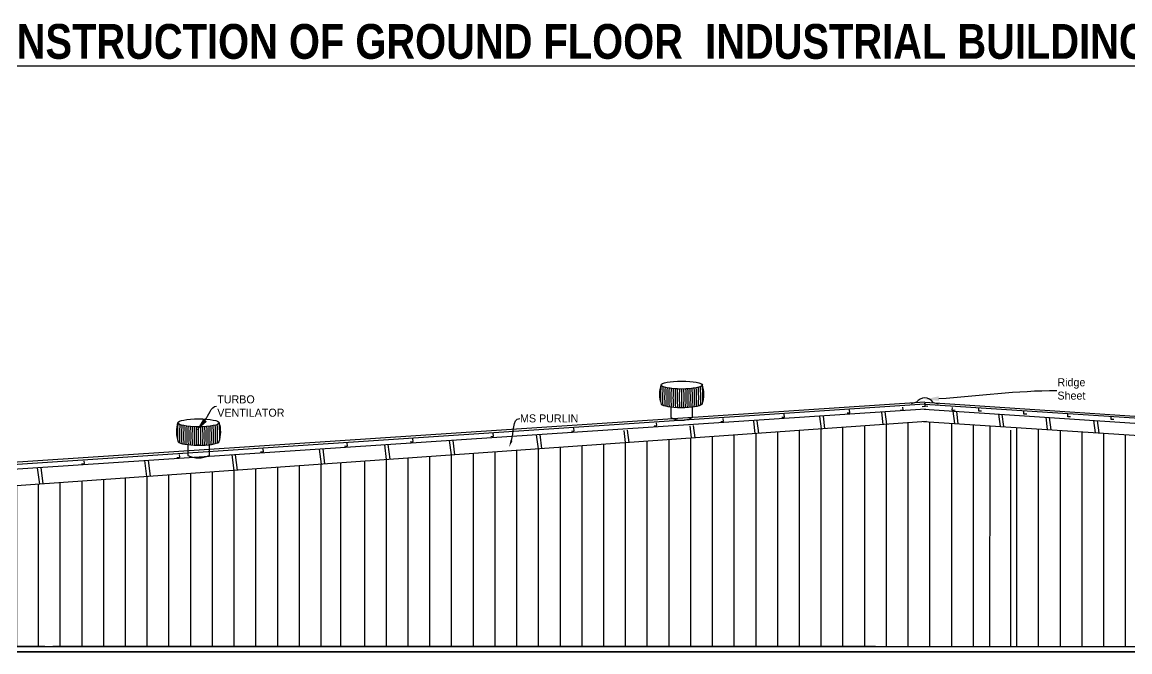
# Model space of a CAD drawing. Header units: metres. Extents: x 1422408 to 2267706, y 3009 to 80428.
# Drawn here: x 2267385.27 to 2267417.11, y 3140.32 to 3158.41 of the extents above; entities that cross this region are included whole.
import ezdxf
from ezdxf import colors
from ezdxf.entities.mleader import LeaderData, LeaderLine
from ezdxf.math import Vec2, Vec3

# ---------------------------------------------------------------- set-up
doc = ezdxf.new("R2010")
doc.units = ezdxf.units.M
doc.header["$LTSCALE"] = 3.5
doc.header["$MEASUREMENT"] = 0
doc.layers.get('0').update_dxf_attribs({"linetype": 'CONTINUOUS'})
doc.layers.add('Soolagiri', color=6, linetype='CONTINUOUS')
doc.layers.add('walls', color=41, linetype='CONTINUOUS')
doc.styles.add('site master', font='swissc.ttf', dxfattribs={"height": 0.8})
doc.styles.add('sunahari', font='framd.ttf', dxfattribs={"height": 0.3})

# ---------------------------------------------------------------- blocks, each defined once
blk = doc.blocks.new('A$C592862AF')
at = {"layer": 'Soolagiri', "ltscale": 0.1}
for p, q in [((0.531, 0.215), (0.531, 0.658)), ((0.274, 0.24), (0.274, -0.027)), ((0.783, 0.24), (0.783, -0.027))]:
    blk.add_line(p, q, dxfattribs=at)
for centre, radius, start, end in [((0.685, 0.533), 0.685, 160.2029, 200.1397), ((3.699, 0.447), 3.676, 175.2224, 181.4913), ((3.699, 0.447), 3.626, 175.8022, 182.7483), ((3.699, 0.447), 3.576, 175.9967, 183.0655), ((3.699, 0.447), 3.526, 176.1188, 183.2978), ((3.699, 0.447), 3.476, 176.1997, 183.4872), ((3.699, 0.447), 3.426, 176.2511, 183.3433), ((3.699, 0.447), 3.376, 176.2785, 183.7869), ((3.699, 0.447), 3.326, 176.2852, 183.9075), ((3.699, 0.447), 3.276, 176.2725, 184.0117), ((3.699, 0.447), 3.226, 176.241, 184.1006), ((-2.637, 0.447), 3.226, 355.8986, 3.759), ((-2.637, 0.447), 3.276, 355.9866, 3.7276), ((-2.637, 0.447), 3.326, 356.09, 3.7149), ((-2.637, 0.447), 3.376, 356.2097, 3.7216), ((-2.637, 0.447), 3.426, 356.3475, 3.7491), ((-2.637, 0.447), 3.476, 356.507, 3.8005), ((-2.686, 0.436), 3.576, 356.9242, 4.0038), ((-2.637, 0.447), 3.576, 356.9242, 4.0038), ((-2.637, 0.447), 3.626, 357.235, 4.1985), ((0.378, 0.533), 0.685, 339.4087, 19.7971), ((-2.637, 0.447), 3.676, 358.5152, 4.7713), ((0.529, 0.463), 0.552, 242.5754, 297.4246)]:
    blk.add_arc(centre, radius, start, end, dxfattribs=at)
blk.add_ellipse((0.531, 0.752), major_axis=(-0.495, 0), ratio=0.191406, dxfattribs=at)
blk.add_ellipse((0.532, 0.31), major_axis=(-0.495, 0), ratio=0.191406, start_param=0.135875, end_param=2.951606, dxfattribs=at)
blk = doc.blocks.new('A$C3C6135CD')
at = {"layer": 'walls', "ltscale": 0.1, "xscale": 1.199999999998907, "yscale": 1.199999999998907, "zscale": 1.199999999998907}
blk.add_blockref('A$C592862AF', (-0.005, 0.098), dxfattribs=at)

msp = doc.modelspace()

# ---------------------------------------------------------------- hatches: boundary and pattern name
at = {"lineweight": -3}
h = msp.add_hatch(dxfattribs=at)
h.set_pattern_fill('ANSI31', scale=5, angle=45, style=0)
h.set_pattern_definition([(90, (2298106.9877, 18612.8175), (-0.625, 0), [])])
h.paths.add_polyline_path([(2267394.15428, 3145.73261), (2267366.05217, 3143.74473), (2267366.05217, 3140.47126), (2267394.21571, 3140.47126)])
h.paths.add_polyline_path([(2267402.76715, 3146.34186), (2267394.60026, 3145.76416), (2267394.65861, 3140.47126), (2267402.7957, 3140.47126)])
h.paths.add_polyline_path([(2267413.09106, 3146.81671), (2267411.21684, 3146.93922), (2267403.0683, 3146.36317), (2267403.0957, 3140.47126), (2267409.7957, 3140.47126), (2267413.0857, 3140.47126)])
h.paths.add_polyline_path([(2267423.09109, 3146.15999), (2267413.68078, 3146.77798), (2267413.6857, 3140.47126), (2267423.0557, 3140.47126)])
h.paths.add_polyline_path([(2267427.71202, 3145.85653), (2267423.67466, 3146.12167), (2267423.6557, 3140.47126), (2267427.6857, 3140.47126)])
h.paths.add_polyline_path([(2267456.33696, 3144.03384), (2267428.3141, 3145.81699), (2267428.2857, 3140.47126), (2267456.35184, 3140.47126)])

# ---------------------------------------------------------------- linework, layer by layer
at = {"color": 7}
for p, q in [((2267411.21684, 3147.49093), (2267365.25684, 3144.46204)), ((2267411.22077, 3147.44109), (2267365.25684, 3144.38074)), ((2267411.2129, 3147.44109), (2267457.17931, 3144.4122)), ((2267411.21684, 3147.49093), (2267457.17931, 3144.46204)), ((2267411.23259, 3147.29155), (2267365.49684, 3144.28038)), ((2267408.24381, 3146.72927), (2267408.19928, 3147.08313)), ((2267408.34371, 3146.73634), (2267408.29924, 3147.08971)), ((2267410.02239, 3146.85508), (2267409.97786, 3147.20894)), ((2267410.12229, 3146.86215), (2267410.07782, 3147.21552)), ((2267411.20109, 3147.29155), (2267456.93684, 3144.28058)), ((2267412.07664, 3146.88333, 2.09953), (2267412.03211, 3147.23719, 2.09953)), ((2267412.17778, 3146.87669, 2.09851), (2267412.13331, 3147.23006, 2.09851)), ((2267413.38661, 3146.7973, 4.62451), (2267413.34208, 3147.15116, 4.62451)), ((2267413.48775, 3146.79066, 4.62348), (2267413.44328, 3147.14403, 4.62348)), ((2267414.74393, 3146.70816, 7.46078), (2267414.6994, 3147.06202, 7.46078)), ((2267414.84507, 3146.70152, 7.45976), (2267414.8006, 3147.0549, 7.45976)), ((2267411.26015, 3146.94264), (2267366.05217, 3143.74473)), ((2267404.51313, 3146.46537), (2267404.4686, 3146.81923)), ((2267404.61303, 3146.47244), (2267404.56856, 3146.82581)), ((2267406.34226, 3146.59476), (2267406.29773, 3146.94862)), ((2267406.44216, 3146.60183), (2267406.39769, 3146.9552)), ((2267411.17352, 3146.94264), (2267456.35184, 3143.9757, 94.40535)), ((2267416.12219, 3146.61765, 10.34081), (2267416.07766, 3146.97151, 10.34081)), ((2267416.22333, 3146.61101, 10.33979), (2267416.17886, 3146.96438, 10.33979)), ((2267397.60699, 3145.97685), (2267397.55487, 3146.39103)), ((2267397.70689, 3145.98391), (2267397.65484, 3146.39761)), ((2267400.10545, 3146.15358), (2267400.05486, 3146.55563)), ((2267400.20535, 3146.16065), (2267400.15482, 3146.56221)), ((2267402.61369, 3146.33101), (2267402.56917, 3146.68487)), ((2267402.71359, 3146.33808), (2267402.66913, 3146.69145)), ((2267393.87168, 3145.71262), (2267393.81728, 3146.14496)), ((2267393.97158, 3145.71969), (2267393.91724, 3146.15154)), ((2267395.74364, 3145.84504), (2267395.69038, 3146.26828)), ((2267395.84353, 3145.8521), (2267395.79034, 3146.27486)), ((2267388.85202, 3145.35754), (2267388.79455, 3145.81427)), ((2267388.95192, 3145.36461), (2267388.89451, 3145.82085)), ((2267391.35923, 3145.53489), (2267391.30329, 3145.97944)), ((2267391.45913, 3145.54196), (2267391.40325, 3145.98602)), ((2267385.77119, 3145.13961), (2267385.71183, 3145.6113)), ((2267385.87108, 3145.14668), (2267385.81179, 3145.61789)), ((2267385.9157, 3140.47126), (2267366.05217, 3140.47126)), ((2267385.9157, 3140.47126), (2267386.1457, 3140.47126)), ((2267398.9473, 3140.47126), (2267457.17931, 3140.47126)), ((2267409.7957, 3140.47126), (2267436.5157, 3140.47126)), ((2267365.25684, 3140.32126), (2267457.17931, 3140.32126))]:
    msp.add_line(p, q, dxfattribs=at)
at = {"color": 7, "ltscale": 0.4}
for p, q in [((2267410.98011, 3147.4902), (2267410.82195, 3147.4513)), ((2267411.45268, 3147.48736), (2267411.59932, 3147.4513))]:
    msp.add_line(p, q, dxfattribs=at)
at = {"color": 7, "lineweight": -3}
for p, q in [((2267413.0857, 3140.47126), (2267413.09106, 3146.81671, 4.00691)), ((2267413.6857, 3140.47126), (2267413.6857, 3146.68974)), ((2267394.41938, 3145.75136), (2267394.41388, 3140.47126)), ((2267409.7957, 3140.47126), (2267386.1457, 3140.47126))]:
    msp.add_line(p, q, dxfattribs=at)
at = {"color": 7, "lineweight": 30, "ltscale": 0.1}
for points in [[(2267410.50941, 3147.26488), (2267410.59092, 3147.27287), (2267410.58293, 3147.35438)], [(2267411.14006, 3147.37196), (2267411.22157, 3147.37995), (2267411.21359, 3147.46146)], [(2267411.30308, 3147.37196), (2267411.22157, 3147.37995), (2267411.22956, 3147.46146)], [(2267412.08358, 3147.2553), (2267412.00207, 3147.26329), (2267412.01006, 3147.3448)], [(2267405.34702, 3146.93969), (2267405.42853, 3146.94768), (2267405.42054, 3147.02918)], [(2267407.10293, 3147.05887), (2267407.18444, 3147.06686), (2267407.17645, 3147.14837)], [(2267408.9798, 3147.18464), (2267409.06131, 3147.19263), (2267409.05332, 3147.27414)], [(2267412.84832, 3147.23282), (2267412.76643, 3147.23211), (2267412.76571, 3147.314)], [(2267414.14839, 3147.15453), (2267414.0665, 3147.15382), (2267414.06579, 3147.23571)], [(2267415.40811, 3147.07593), (2267415.32622, 3147.07522), (2267415.3255, 3147.15711)], [(2267416.65189, 3146.99482), (2267416.56999, 3146.99411), (2267416.56928, 3147.07601)], [(2267401.05606, 3146.66244), (2267401.13757, 3146.67043), (2267401.12959, 3146.75194)], [(2267403.43124, 3146.81409), (2267403.51275, 3146.82208), (2267403.50476, 3146.90358)], [(2267396.42269, 3146.35236), (2267396.5042, 3146.36035), (2267396.49622, 3146.44186)], [(2267398.73607, 3146.5113), (2267398.81758, 3146.51929), (2267398.80959, 3146.6008)], [(2267392.1197, 3146.06379), (2267392.20121, 3146.07178), (2267392.19322, 3146.15329)], [(2267394.53721, 3146.2298), (2267394.61872, 3146.23778), (2267394.61073, 3146.31929)], [(2267386.97322, 3145.7204), (2267387.05473, 3145.72839), (2267387.04674, 3145.8099)], [(2267389.71343, 3145.90551), (2267389.79494, 3145.91349), (2267389.78695, 3145.995)]]:
    msp.add_lwpolyline(points, dxfattribs=at)
at = {"color": 7, "lineweight": -3}
msp.add_lwpolyline([(2267373.8641, 3140.32126), (2267373.8641, 3140.47126), (2267413.6857, 3140.47126), (2267413.85822, 3140.47126), (2267448.7323, 3140.47099), (2267448.7323, 3140.32126), (2267373.8641, 3140.32126)], dxfattribs=at)
at = {"color": 7, "ltscale": 0.2}
msp.add_arc((2267411.21547, 3147.33406), 0.28244, 32.87395, 146.439257, dxfattribs=at)

# ---------------------------------------------------------------- block references
at = {"color": 7, "ltscale": 0.1}
for p in [(2267403.59371, 3146.98607), (2267389.70538, 3145.90115)]:
    msp.add_blockref('A$C3C6135CD', p, dxfattribs=at)

# ---------------------------------------------------------------- texts
at = {"color": 7, "insert": (2267364.62034, 3158.35921), "char_height": 1, "attachment_point": 1, "style": 'site master'}
msp.add_mtext_dynamic_manual_height_columns('\\A1;{\\fSwis721 Cn BT|b1|i0|c0|p34;\\L\\C0;PLAN SHOWING THE PROPOSED CONSTRUCTION OF GROUND FLOOR  INDUSTRIAL BUILDING & GROUND FLOOR &FIRST FLOOR OFFICE BUILDING FOR "M/s.VERITAS ENGINERING"}', width=98.6055607, gutter_width=3, heights=[0], dxfattribs=at)

# ---------------------------------------------------------------- leaders
at = {"color": 7, "ltscale": 0.2}
ml = msp.add_multileader_mtext('Standard', dxfattribs=at)
ml.set_content('{\\fGabriola|b0|i0|c0|p82;Ridge \\PSheet}', color=4, style='sunahari')
ml.set_leader_properties(color=252)
ml.build(insert=Vec2(0, 0))
ml.multileader.update_dxf_attribs({"leader_type": 2, "text_left_attachment_type": 2, "text_right_attachment_type": 2, "dogleg_length": 0.2, "arrow_head_size": 0.4})
ctx = ml.context
ctx.base_point, ctx.char_height, ctx.arrow_head_size, ctx.landing_gap_size, ctx.plane_origin = Vec3(2267415.00749, 3147.8312), 0.23, 0.4, 0.02, Vec3(2267412.2852, 3162.66431)
ctx.left_attachment, ctx.right_attachment = 2, 2
notes = []
notes.append((ctx, [(0, (1, 1, 0), (2267414.80749, 3147.8312), (1, 0), 0.2, [(0, [(2267411.21692, 3147.57097)], 0, [])])]))
ctx.mtext.insert, ctx.mtext.flow_direction = Vec3(2267415.02749, 3148.18134), 5
ml = msp.add_multileader_mtext('Standard', dxfattribs=at)
ml.set_content('TURBO\\PVENTILATOR', color=4, style='sunahari')
ml.set_leader_properties(color=252)
ml.build(insert=Vec2(0, 0))
ml.multileader.update_dxf_attribs({"leader_type": 2, "text_left_attachment_type": 2, "text_right_attachment_type": 2, "dogleg_length": 0.2, "arrow_head_size": 0.4})
ctx = ml.context
ctx.base_point, ctx.char_height, ctx.arrow_head_size, ctx.landing_gap_size, ctx.plane_origin = Vec3(2267390.85617, 3147.37779), 0.23, 0.4, 0.02, Vec3(2267393.06236, 3148.5419)
ctx.left_attachment, ctx.right_attachment = 2, 2
notes.append((ctx, [(0, (1, 1, 0), (2267390.65617, 3147.37779), (1, 0), 0.2, [(0, [(2267390.27112, 3146.66659)], 0, [])])]))
ctx.mtext.insert, ctx.mtext.flow_direction = Vec3(2267390.87617, 3147.68976), 5
at = {"color": 7, "ltscale": 0.4}
ml = msp.add_multileader_mtext('Standard', dxfattribs=at)
ml.set_content('MS PURLIN', color=4, style='sunahari')
ml.set_leader_properties(color=252)
ml.build(insert=Vec2(0, 0))
ml.multileader.update_dxf_attribs({"leader_type": 2, "text_left_attachment_type": 2, "text_right_attachment_type": 2, "dogleg_length": 0.1, "arrow_head_size": 0.2})
ctx = ml.context
ctx.base_point, ctx.char_height, ctx.arrow_head_size, ctx.landing_gap_size, ctx.plane_origin = Vec3(2267399.56957, 3147.02483), 0.23, 0.2, 0.01, Vec3(2267399.90664, 3150.09439)
ctx.left_attachment, ctx.right_attachment = 2, 2
notes.append((ctx, [(0, (1, 1, 0), (2267399.46957, 3147.02483), (1, 0), 0.1, [(0, [(2267399.2642, 3146.20335)], 0, [])])]))
ctx.mtext.insert, ctx.mtext.flow_direction = Vec3(2267399.57957, 3147.14337), 5
for ctx, leaders in notes:
    for number, flags, end, landing, length, lines in leaders:
        leader = LeaderData()
        leader.index, (leader.has_last_leader_line, leader.has_dogleg_vector, leader.attachment_direction) = number, flags
        leader.last_leader_point, leader.dogleg_vector, leader.dogleg_length = Vec3(end), Vec3(landing), length
        for number, points, colour, breaks in lines:
            line = LeaderLine()
            line.index, line.vertices, line.color, line.breaks = number, Vec3.list(points), colors.encode_raw_color(colour), breaks
            leader.lines.append(line)
        ctx.leaders.append(leader)

doc.saveas('drawing.dxf')
